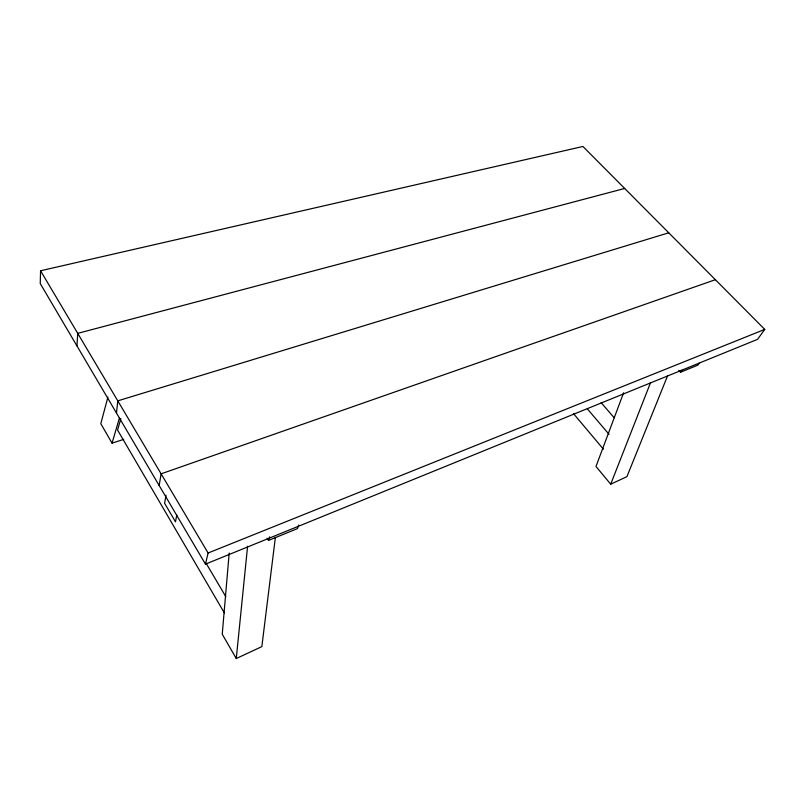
<?xml version="1.0" encoding="UTF-8"?>
<svg xmlns="http://www.w3.org/2000/svg" width="805" height="805" viewBox="0 0 805 805"><rect width="100%" height="100%" fill="white"/><g stroke="black" fill="none" stroke-linecap="round" stroke-linejoin="round"><path stroke-width="1.21" d="M40.562 270.772L40.25 283.581L205.456 564.134L757.565 339.338L764.75 329.386L582.941 146.47L40.562 270.772L208.103 553.005L205.456 564.134M76.948 345.898L77.723 333.361L624.67 188.461M229.184 553.055L222.24 634.219L236.268 658.53L261.846 646.616L275.38 537.348M236.268 658.53L247.588 546.243M116.473 413.025L117.782 400.85L668.744 232.796M159.179 485.546L161.101 473.833L715.363 279.697M166.001 495.216L164.602 503.266L175.48 521.811L176.778 514.999M107.93 397.076L100.796 423.672L112.046 443.163L123.708 439.369M112.046 443.163L119.442 417.916M120.881 418.67L117.54 430.001L224.404 613.018M298.685 525.071L297.498 528.593L268.508 540.427L269.595 536.895M623.603 392.79L595.982 466.457L610.703 484.197L626.934 476.641L667.536 375.925M610.703 484.197L650.47 382.848M678.796 370.401L680.497 372.242L681.855 370.199M699.163 363.156L697.774 365.188L680.497 372.242M208.103 553.005L764.75 329.386M601.154 402.651L614.215 417.795M587.318 408.809L609.033 434.308M573.472 413.599L603.438 449.21M267.169 538.304L268.508 540.427M206.171 563.359L225.823 596.706"/></g></svg>
